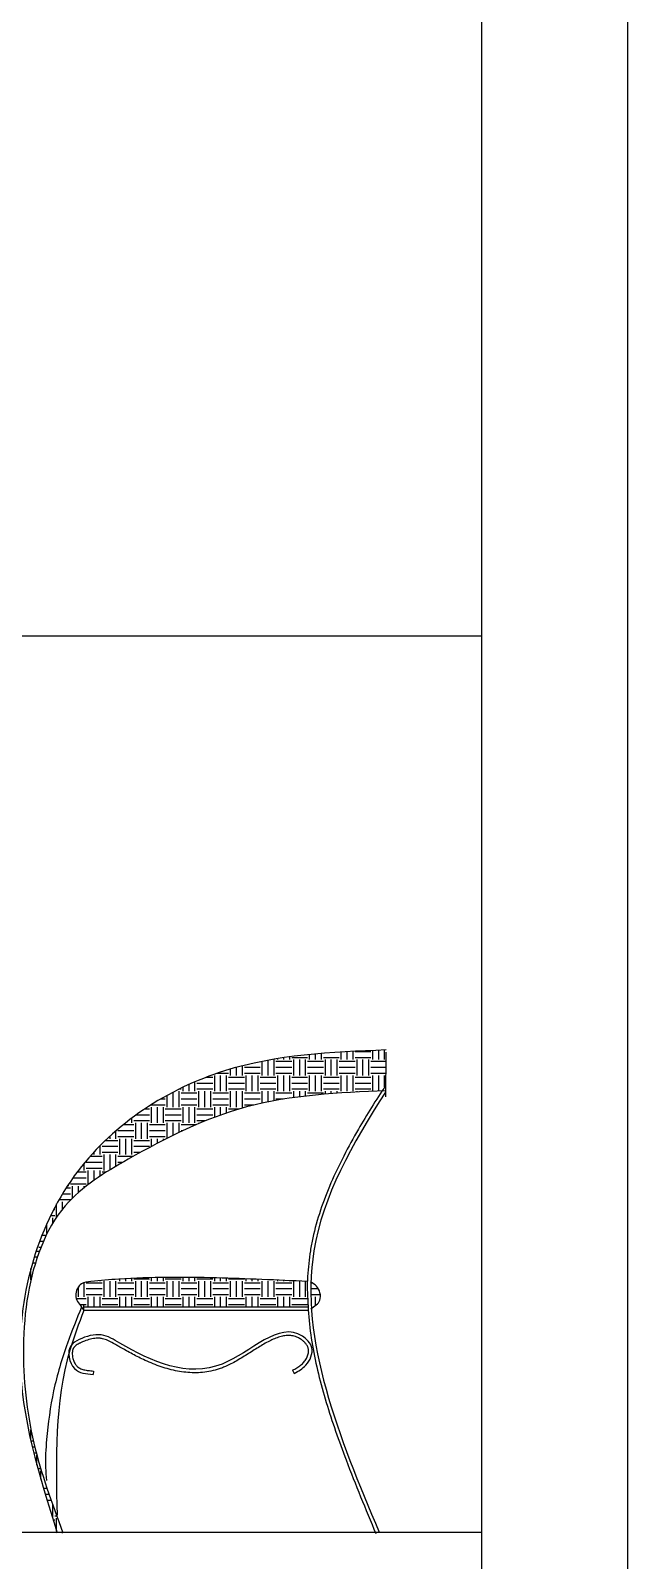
# Model space of a CAD drawing. Header units: inches. Extents: x 10 to 52.5, y 12.2 to 37.
# Drawn here: x 51.121 to 52.502, y 21.059 to 24.597 of the extents above; entities that cross this region are included whole.
import ezdxf

# ---------------------------------------------------------------- set-up
doc = ezdxf.new("R2010")
doc.units = ezdxf.units.IN
doc.header["$MEASUREMENT"] = 0
for name, color, linetype in [('02', 2, 'Continuous'), ('1', 1, 'Continuous'), ('kadrbm', 4, 'Continuous')]:
    doc.layers.add(name, color=color, linetype=linetype)

# ---------------------------------------------------------------- blocks, each defined once
blk = doc.blocks.new('kadrbm')
at = {"layer": 'kadrbm', "color": 4}
blk.add_lwpolyline([(0, 0), (0, 24.7972), (21, 24.7972), (21, 0), (0, 0)], close=True, dxfattribs=at)
blk.add_lwpolyline([(20.6631, 0.3257), (20.6631, 24.4603), (0.3369, 24.4603), (0.3369, 0.3257), (20.6631, 0.3257)], dxfattribs=at)

msp = doc.modelspace()

# ---------------------------------------------------------------- linework, layer by layer
at = {"layer": '02'}
for p, q in [((51.6932, 22.2175), (51.6932, 22.2199)), ((51.7069, 22.2175), (51.7069, 22.222)), ((51.7206, 22.2175), (51.7206, 22.2239)), ((51.7618, 22.222), (51.7252, 22.222)), ((51.7664, 22.2175), (51.7664, 22.2291)), ((51.7801, 22.2175), (51.7801, 22.2304)), ((51.7938, 22.2175), (51.7938, 22.2316)), ((51.8349, 22.222), (51.7984, 22.222)), ((51.8395, 22.2175), (51.8395, 22.2349)), ((51.8532, 22.2175), (51.8532, 22.2357)), ((51.8669, 22.2175), (51.8669, 22.2364)), ((51.9081, 22.2358), (51.8715, 22.2358)), ((51.9081, 22.222), (51.8715, 22.222)), ((51.9127, 22.2175), (51.9127, 22.2386)), ((51.9264, 22.2175), (51.9264, 22.2392)), ((51.9401, 22.2175), (51.9401, 22.2397)), ((51.9429, 22.2347), (51.9417, 22.1313)), ((51.5789, 22.1855), (51.5513, 22.1855)), ((51.5835, 22.1809), (51.5835, 22.1957)), ((51.5972, 22.1809), (51.5972, 22.1996)), ((51.6109, 22.1809), (51.6109, 22.2032)), ((51.6521, 22.1992), (51.6155, 22.1992)), ((51.6521, 22.1855), (51.6155, 22.1855)), ((51.6566, 22.1809), (51.6566, 22.2134)), ((51.6703, 22.1809), (51.6703, 22.216)), ((51.6841, 22.1809), (51.6841, 22.2175)), ((51.7252, 22.2129), (51.6886, 22.2129)), ((51.7252, 22.1992), (51.6886, 22.1992)), ((51.7252, 22.1855), (51.6886, 22.1855)), ((51.7298, 22.1809), (51.7298, 22.2175)), ((51.7435, 22.1809), (51.7435, 22.2175)), ((51.7572, 22.1809), (51.7572, 22.2175)), ((51.7984, 22.2129), (51.7618, 22.2129)), ((51.7984, 22.1992), (51.7618, 22.1992)), ((51.7984, 22.1855), (51.7618, 22.1855)), ((51.8029, 22.1809), (51.8029, 22.2175)), ((51.8166, 22.1809), (51.8166, 22.2175)), ((51.8304, 22.1809), (51.8304, 22.2175)), ((51.8715, 22.2129), (51.8349, 22.2129)), ((51.8715, 22.1992), (51.8349, 22.1992)), ((51.8715, 22.1855), (51.8349, 22.1855)), ((51.8761, 22.1809), (51.8761, 22.2175)), ((51.8898, 22.1809), (51.8898, 22.2175)), ((51.9035, 22.1809), (51.9035, 22.2175)), ((51.9425, 22.2129), (51.9081, 22.2129)), ((51.9424, 22.1992), (51.9081, 22.1992)), ((51.9422, 22.1855), (51.9081, 22.1855)), ((51.4692, 22.1489), (51.4638, 22.1489)), ((51.4737, 22.1443), (51.4737, 22.1537)), ((51.4875, 22.1443), (51.4875, 22.1601)), ((51.5012, 22.1443), (51.5012, 22.1661)), ((51.5423, 22.1626), (51.5057, 22.1626)), ((51.5423, 22.1489), (51.5057, 22.1489)), ((51.5423, 22.1763), (51.5262, 22.1763)), ((51.5469, 22.1443), (51.5469, 22.1809)), ((51.5606, 22.1443), (51.5606, 22.1809)), ((51.5743, 22.1443), (51.5743, 22.1809)), ((51.6155, 22.1763), (51.5789, 22.1763)), ((51.6155, 22.1626), (51.5789, 22.1626)), ((51.6155, 22.1489), (51.5789, 22.1489)), ((51.62, 22.1443), (51.62, 22.1809)), ((51.6338, 22.1443), (51.6338, 22.1809)), ((51.6475, 22.1443), (51.6475, 22.1809)), ((51.6886, 22.1763), (51.6521, 22.1763)), ((51.6886, 22.1626), (51.6521, 22.1626)), ((51.6886, 22.1489), (51.6521, 22.1489)), ((51.6932, 22.1443), (51.6932, 22.1809)), ((51.7069, 22.1443), (51.7069, 22.1809)), ((51.7206, 22.1443), (51.7206, 22.1809)), ((51.7618, 22.1763), (51.7252, 22.1763)), ((51.7618, 22.1626), (51.7252, 22.1626)), ((51.7618, 22.1489), (51.7252, 22.1489)), ((51.7664, 22.1443), (51.7664, 22.1809)), ((51.7801, 22.1443), (51.7801, 22.1809)), ((51.7938, 22.1443), (51.7938, 22.1809)), ((51.8349, 22.1763), (51.7984, 22.1763)), ((51.8349, 22.1626), (51.7984, 22.1626)), ((51.8349, 22.1489), (51.7984, 22.1489)), ((51.8395, 22.1443), (51.8395, 22.1809)), ((51.8532, 22.1443), (51.8532, 22.1809)), ((51.8669, 22.1443), (51.8669, 22.1809)), ((51.9081, 22.1763), (51.8715, 22.1763)), ((51.9081, 22.1626), (51.8715, 22.1626)), ((51.9081, 22.1489), (51.8715, 22.1489)), ((51.9127, 22.1443), (51.9127, 22.1809)), ((51.9264, 22.145), (51.9264, 22.1809)), ((51.9401, 22.1547), (51.9401, 22.1809)), ((51.4326, 22.126), (51.4213, 22.126)), ((51.4372, 22.1077), (51.4372, 22.135)), ((51.4509, 22.1077), (51.4509, 22.1423)), ((51.4646, 22.1077), (51.4646, 22.1443)), ((51.5057, 22.1397), (51.4692, 22.1397)), ((51.5057, 22.126), (51.4692, 22.126)), ((51.5103, 22.1077), (51.5103, 22.1443)), ((51.524, 22.1077), (51.524, 22.1443)), ((51.5378, 22.1077), (51.5378, 22.1443)), ((51.5789, 22.1397), (51.5423, 22.1397)), ((51.5789, 22.126), (51.5423, 22.126)), ((51.5835, 22.1077), (51.5835, 22.1443)), ((51.5972, 22.1077), (51.5972, 22.1443)), ((51.6109, 22.1077), (51.6109, 22.1443)), ((51.6521, 22.1397), (51.6155, 22.1397)), ((51.6521, 22.126), (51.6155, 22.126)), ((51.6566, 22.1168), (51.6566, 22.1443)), ((51.6703, 22.1197), (51.6703, 22.1443)), ((51.6841, 22.1223), (51.6841, 22.1443)), ((51.7252, 22.1397), (51.6886, 22.1397)), ((51.7056, 22.126), (51.6886, 22.126)), ((51.7298, 22.1296), (51.7298, 22.1443)), ((51.7435, 22.1314), (51.7435, 22.1443)), ((51.7572, 22.1331), (51.7572, 22.1443)), ((51.7984, 22.1397), (51.7618, 22.1397)), ((51.8029, 22.1376), (51.8029, 22.1443)), ((51.8166, 22.1387), (51.8166, 22.1443)), ((51.8304, 22.1397), (51.8304, 22.1443)), ((51.8761, 22.1425), (51.8761, 22.1443)), ((51.8898, 22.1432), (51.8898, 22.1443)), ((51.9035, 22.1439), (51.9035, 22.1443)), ((51.3549, 22.0712), (51.3549, 22.0821)), ((51.396, 22.0894), (51.3648, 22.0894)), ((51.396, 22.1032), (51.3847, 22.1032)), ((51.4326, 22.1123), (51.3987, 22.1123)), ((51.4006, 22.0712), (51.4006, 22.1077)), ((51.4143, 22.0712), (51.4143, 22.1077)), ((51.428, 22.0712), (51.428, 22.1077)), ((51.4692, 22.1032), (51.4326, 22.1032)), ((51.4692, 22.0894), (51.4326, 22.0894)), ((51.5057, 22.1123), (51.4692, 22.1123)), ((51.4737, 22.0712), (51.4737, 22.1077)), ((51.4875, 22.0712), (51.4875, 22.1077)), ((51.5012, 22.0712), (51.5012, 22.1077)), ((51.5423, 22.1032), (51.5057, 22.1032)), ((51.5423, 22.0894), (51.5057, 22.0894)), ((51.5789, 22.1123), (51.5423, 22.1123)), ((51.5469, 22.0842), (51.5469, 22.1077)), ((51.5606, 22.0892), (51.5606, 22.1077)), ((51.5743, 22.094), (51.5743, 22.1077)), ((51.6033, 22.1032), (51.5789, 22.1032)), ((51.6372, 22.1123), (51.6155, 22.1123)), ((51.3183, 22.0346), (51.3183, 22.0528)), ((51.3594, 22.0529), (51.3229, 22.0529)), ((51.3594, 22.0666), (51.3348, 22.0666)), ((51.3412, 22.0712), (51.3412, 22.0716)), ((51.396, 22.0757), (51.3594, 22.0757)), ((51.364, 22.0346), (51.364, 22.0712)), ((51.3777, 22.0346), (51.3777, 22.0712)), ((51.3914, 22.0346), (51.3914, 22.0712)), ((51.4326, 22.0666), (51.396, 22.0666)), ((51.4326, 22.0529), (51.396, 22.0529)), ((51.4692, 22.0757), (51.4326, 22.0757)), ((51.4372, 22.0358), (51.4372, 22.0712)), ((51.4509, 22.0425), (51.4509, 22.0712)), ((51.4646, 22.0491), (51.4646, 22.0712)), ((51.5032, 22.0666), (51.4692, 22.0666)), ((51.4726, 22.0529), (51.4692, 22.0529)), ((51.5251, 22.0757), (51.5057, 22.0757)), ((51.5103, 22.0696), (51.5103, 22.0712)), ((51.2817, 21.998), (51.2817, 22.0187)), ((51.3229, 22.0163), (51.2863, 22.0163)), ((51.3229, 22.03), (51.2932, 22.03)), ((51.3046, 22.0346), (51.3046, 22.0406)), ((51.3594, 22.0392), (51.3229, 22.0392)), ((51.3274, 21.998), (51.3274, 22.0346)), ((51.3412, 21.998), (51.3412, 22.0346)), ((51.3549, 21.998), (51.3549, 22.0346)), ((51.396, 22.03), (51.3594, 22.03)), ((51.396, 22.0163), (51.3594, 22.0163)), ((51.4326, 22.0392), (51.396, 22.0392)), ((51.4006, 22.0169), (51.4006, 22.0346)), ((51.4143, 22.0241), (51.4143, 22.0346)), ((51.428, 22.0311), (51.428, 22.0346)), ((51.2451, 21.9614), (51.2451, 21.9784)), ((51.2863, 21.9797), (51.2497, 21.9797)), ((51.2863, 21.9934), (51.258, 21.9934)), ((51.268, 21.998), (51.268, 22.0044)), ((51.3229, 22.0026), (51.2863, 22.0026)), ((51.2909, 21.9614), (51.2909, 21.998)), ((51.3046, 21.9626), (51.3046, 21.998)), ((51.3183, 21.9709), (51.3183, 21.998)), ((51.3577, 21.9934), (51.3229, 21.9934)), ((51.3335, 21.9797), (51.3229, 21.9797)), ((51.3742, 22.0026), (51.3594, 22.0026)), ((51.364, 21.9969), (51.364, 21.998)), ((51.2497, 21.9431), (51.2182, 21.9431)), ((51.2497, 21.9569), (51.2282, 21.9569)), ((51.2863, 21.966), (51.2497, 21.966)), ((51.2543, 21.9287), (51.2543, 21.9614)), ((51.268, 21.9387), (51.268, 21.9614)), ((51.2817, 21.9481), (51.2817, 21.9614)), ((51.2953, 21.9569), (51.2863, 21.9569)), ((51.2131, 21.9066), (51.1943, 21.9066)), ((51.2131, 21.9203), (51.2028, 21.9203)), ((51.2086, 21.9249), (51.2086, 21.9291)), ((51.2497, 21.9294), (51.2131, 21.9294)), ((51.2177, 21.8973), (51.2177, 21.9249)), ((51.2314, 21.9101), (51.2314, 21.9249)), ((51.2451, 21.9216), (51.2451, 21.9249)), ((51.1766, 21.87), (51.1739, 21.87)), ((51.1811, 21.8532), (51.1811, 21.8837)), ((51.2131, 21.8929), (51.1863, 21.8929)), ((51.1949, 21.8719), (51.1949, 21.8883)), ((51.2086, 21.8878), (51.2086, 21.8883)), ((51.1583, 21.8151), (51.1583, 21.8376)), ((51.1766, 21.8563), (51.167, 21.8563)), ((51.172, 21.8389), (51.172, 21.8517)), ((51.1771, 21.8471), (51.1766, 21.8471)), ((51.1504, 21.7968), (51.1416, 21.7968)), ((51.1567, 21.8106), (51.1469, 21.8106)), ((51.1363, 21.7603), (51.1291, 21.7603)), ((51.14, 21.774), (51.1335, 21.774)), ((51.1354, 21.7786), (51.1354, 21.7795)), ((51.1446, 21.7831), (51.14, 21.7831)), ((51.1217, 21.7085), (51.1217, 21.7347)), ((51.1318, 21.7465), (51.125, 21.7465)), ((51.2314, 21.6688), (51.2314, 21.6921)), ((51.2451, 21.6688), (51.2451, 21.7021)), ((51.2863, 21.7008), (51.2497, 21.7008)), ((51.2817, 21.7054), (51.2817, 21.7065)), ((51.2909, 21.6688), (51.2909, 21.7054)), ((51.3046, 21.6688), (51.3046, 21.7054)), ((51.3183, 21.6688), (51.3183, 21.7054)), ((51.3594, 21.7008), (51.3229, 21.7008)), ((51.3274, 21.7054), (51.3274, 21.7101)), ((51.3412, 21.7054), (51.3412, 21.711)), ((51.3549, 21.7054), (51.3549, 21.7117)), ((51.396, 21.71), (51.3594, 21.71)), ((51.364, 21.6688), (51.364, 21.7054)), ((51.3777, 21.6688), (51.3777, 21.7054)), ((51.3914, 21.6688), (51.3914, 21.7054)), ((51.4326, 21.7008), (51.396, 21.7008)), ((51.4006, 21.7054), (51.4006, 21.7134)), ((51.4143, 21.7054), (51.4143, 21.7136)), ((51.428, 21.7054), (51.428, 21.7138)), ((51.4692, 21.71), (51.4326, 21.71)), ((51.4372, 21.6688), (51.4372, 21.7054)), ((51.4509, 21.6688), (51.4509, 21.7054)), ((51.4646, 21.6688), (51.4646, 21.7054)), ((51.5057, 21.7008), (51.4692, 21.7008)), ((51.4737, 21.7054), (51.4737, 21.7139)), ((51.4875, 21.7054), (51.4875, 21.7138)), ((51.5012, 21.7054), (51.5012, 21.7136)), ((51.5423, 21.71), (51.5057, 21.71)), ((51.5103, 21.6688), (51.5103, 21.7054)), ((51.524, 21.6688), (51.524, 21.7054)), ((51.5378, 21.6688), (51.5378, 21.7054)), ((51.5789, 21.7008), (51.5423, 21.7008)), ((51.5469, 21.7054), (51.5469, 21.7127)), ((51.5606, 21.7054), (51.5606, 21.7124)), ((51.5743, 21.7054), (51.5743, 21.712)), ((51.6155, 21.71), (51.5789, 21.71)), ((51.5835, 21.6688), (51.5835, 21.7054)), ((51.5972, 21.6688), (51.5972, 21.7054)), ((51.6109, 21.6688), (51.6109, 21.7054)), ((51.6521, 21.7008), (51.6155, 21.7008)), ((51.62, 21.7054), (51.62, 21.7104)), ((51.6338, 21.7054), (51.6338, 21.7099)), ((51.6475, 21.7054), (51.6475, 21.7094)), ((51.6566, 21.6688), (51.6566, 21.7054)), ((51.6703, 21.6688), (51.6703, 21.7054)), ((51.6841, 21.6688), (51.6841, 21.7054)), ((51.7252, 21.7008), (51.6886, 21.7008)), ((51.6932, 21.7054), (51.6932, 21.7075)), ((51.7069, 21.7054), (51.7069, 21.7069)), ((51.7206, 21.7054), (51.7206, 21.7063)), ((51.7298, 21.6688), (51.7298, 21.7054)), ((51.7435, 21.6688), (51.7435, 21.7053)), ((51.7572, 21.6688), (51.7572, 21.7047)), ((51.7731, 21.7008), (51.7694, 21.7008)), ((51.2497, 21.6643), (51.2269, 21.6643)), ((51.2863, 21.6871), (51.2497, 21.6871)), ((51.2863, 21.6734), (51.2497, 21.6734)), ((51.2543, 21.6454), (51.2543, 21.6688)), ((51.268, 21.6454), (51.268, 21.6688)), ((51.2817, 21.6454), (51.2817, 21.6688)), ((51.3229, 21.6643), (51.2863, 21.6643)), ((51.3594, 21.6871), (51.3229, 21.6871)), ((51.3594, 21.6734), (51.3229, 21.6734)), ((51.3274, 21.6454), (51.3274, 21.6688)), ((51.3412, 21.6454), (51.3412, 21.6688)), ((51.3549, 21.6454), (51.3549, 21.6688)), ((51.396, 21.6643), (51.3594, 21.6643)), ((51.4326, 21.6871), (51.396, 21.6871)), ((51.4326, 21.6734), (51.396, 21.6734)), ((51.4006, 21.6454), (51.4006, 21.6688)), ((51.4143, 21.6454), (51.4143, 21.6688)), ((51.428, 21.6454), (51.428, 21.6688)), ((51.4692, 21.6643), (51.4326, 21.6643)), ((51.5057, 21.6871), (51.4692, 21.6871)), ((51.5057, 21.6734), (51.4692, 21.6734)), ((51.4737, 21.6454), (51.4737, 21.6688)), ((51.4875, 21.6454), (51.4875, 21.6688)), ((51.5012, 21.6454), (51.5012, 21.6688)), ((51.5423, 21.6643), (51.5057, 21.6643)), ((51.5789, 21.6871), (51.5423, 21.6871)), ((51.5789, 21.6734), (51.5423, 21.6734)), ((51.5469, 21.6454), (51.5469, 21.6688)), ((51.5606, 21.6454), (51.5606, 21.6688)), ((51.5743, 21.6454), (51.5743, 21.6688)), ((51.6155, 21.6643), (51.5789, 21.6643)), ((51.6521, 21.6871), (51.6155, 21.6871)), ((51.6521, 21.6734), (51.6155, 21.6734)), ((51.62, 21.6454), (51.62, 21.6688)), ((51.6338, 21.6454), (51.6338, 21.6688)), ((51.6475, 21.6454), (51.6475, 21.6688)), ((51.6886, 21.6643), (51.6521, 21.6643)), ((51.7252, 21.6871), (51.6886, 21.6871)), ((51.7252, 21.6734), (51.6886, 21.6734)), ((51.6932, 21.6454), (51.6932, 21.6688)), ((51.7069, 21.6454), (51.7069, 21.6688)), ((51.7206, 21.6454), (51.7206, 21.6688)), ((51.7618, 21.6643), (51.7252, 21.6643)), ((51.7869, 21.6871), (51.7692, 21.6871)), ((51.7913, 21.6734), (51.7693, 21.6734)), ((51.7801, 21.6487), (51.7801, 21.6688)), ((51.2497, 21.6505), (51.2348, 21.6505)), ((51.2387, 21.6454), (51.2441, 21.6373)), ((51.2441, 21.6373), (51.2441, 21.6507)), ((51.7629, 21.6454), (51.2441, 21.6454)), ((51.7634, 21.6373), (51.2441, 21.6373)), ((51.3229, 21.6505), (51.2863, 21.6505)), ((51.396, 21.6505), (51.3594, 21.6505)), ((51.4692, 21.6505), (51.4326, 21.6505)), ((51.5423, 21.6505), (51.5057, 21.6505)), ((51.6155, 21.6505), (51.5789, 21.6505)), ((51.6886, 21.6505), (51.6521, 21.6505)), ((51.7618, 21.6505), (51.7252, 21.6505)), ((51.2663, 21.4974), (51.2656, 21.4893)), ((51.7271, 21.4991), (51.731, 21.492)), ((51.1217, 21.3396), (51.1217, 21.3615)), ((51.1274, 21.3351), (51.1217, 21.3351)), ((51.1306, 21.3214), (51.1249, 21.3214)), ((51.1341, 21.3076), (51.1282, 21.3076)), ((51.1354, 21.2799), (51.1354, 21.3028)), ((51.1404, 21.2848), (51.14, 21.2848)), ((51.1444, 21.2711), (51.14, 21.2711)), ((51.1446, 21.2469), (51.1446, 21.2665)), ((51.1591, 21.2253), (51.1508, 21.2253)), ((51.1637, 21.2116), (51.1549, 21.2116)), ((51.1685, 21.1979), (51.159, 21.1979)), ((51.172, 21.1568), (51.172, 21.1881)), ((51.1767, 21.175), (51.1766, 21.175)), ((51.1817, 21.1613), (51.1766, 21.1613)), ((51.1766, 21.1522), (51.1732, 21.1522)), ((51.1811, 21.1269), (51.1811, 21.1568)), ((51.1949, 21.1222), (51.1949, 21.1256))]:
    msp.add_line(p, q, dxfattribs=at)
for points in [[(51.9435, 22.2399), (51.5696, 22.1915), (51.2306, 21.9601), (51.0961, 21.527), (51.1822, 21.1235)], [(51.9435, 22.1457), (51.6207, 22.1081), (51.3463, 21.987), (51.201, 21.8794), (51.115, 21.675), (51.1042, 21.5539), (51.1284, 21.3306), (51.1957, 21.1235)], [(51.7691, 21.6412), (51.7902, 21.6615), (51.7821, 21.6938), (51.7688, 21.7033)], [(51.2387, 21.6454), (51.2064, 21.562), (51.1741, 21.4517), (51.158, 21.3387), (51.1553, 21.2741), (51.158, 21.2445)], [(51.731, 21.492), (51.7579, 21.5109), (51.7713, 21.5512), (51.7498, 21.5781), (51.5642, 21.5135), (51.3275, 21.562), (51.2844, 21.5808), (51.2333, 21.57), (51.2145, 21.5566), (51.2226, 21.5028), (51.2656, 21.4893)]]:
    msp.add_spline(points, degree=3, dxfattribs=at)
for points, knots in [([(51.9419, 22.1574), (51.9201, 22.1239), (51.899, 22.0902), (51.8555, 22.0154), (51.8339, 21.9741), (51.7977, 21.8904), (51.7832, 21.8481), (51.7717, 21.7953), (51.7698, 21.7855), (51.7667, 21.7659), (51.7654, 21.756), (51.7622, 21.7264), (51.7606, 21.7045), (51.7622, 21.6454), (51.7653, 21.6002), (51.7806, 21.5129), (51.7916, 21.4689), (51.8183, 21.3805), (51.8339, 21.3361), (51.8725, 21.2349), (51.8961, 21.1781), (51.9197, 21.1213)], [80.485123, 80.485123, 80.485123, 80.485123, 179.26559, 179.26559, 298.775984, 298.775984, 418.286377, 418.286377, 445.337923, 445.337923, 472.389468, 472.389468, 526.492558, 526.492558, 643.023361, 643.023361, 759.554163, 759.554163, 876.084966, 876.084966, 1024.471032, 1024.471032, 1024.471032, 1024.471032]), ([(51.9417, 22.1422), (51.8646, 22.0225), (51.6862, 21.7033), (51.8348, 21.3463), (51.9272, 21.1244)], [91.065872, 91.065872, 91.065872, 91.065872, 444.32979, 1024.471032, 1024.471032, 1024.471032, 1024.471032]), ([(51.7617, 21.7045), (51.6912, 21.7077), (51.5461, 21.7142), (51.3771, 21.7152), (51.2752, 21.7059), (51.2344, 21.7022), (51.2192, 21.6707), (51.2322, 21.6538), (51.2387, 21.6454)], [0.482196, 0.482196, 0.482196, 0.482196, 183.208548, 379.378658, 435.617528, 454.873977, 480.982236, 507.090496, 507.090496, 507.090496, 507.090496]), ([(51.7271, 21.4991), (51.7305, 21.501), (51.7338, 21.5028), (51.74, 21.5065), (51.743, 21.5085), (51.7472, 21.5117), (51.7486, 21.513), (51.7511, 21.5154), (51.7522, 21.5166), (51.7544, 21.5192), (51.7555, 21.5205), (51.7583, 21.5246), (51.7599, 21.5275), (51.7623, 21.5333), (51.7632, 21.5362), (51.7641, 21.5412), (51.7642, 21.5432), (51.764, 21.5461), (51.7639, 21.547), (51.7636, 21.5488), (51.7634, 21.5498), (51.7628, 21.5517), (51.7625, 21.5526), (51.7611, 21.5555), (51.76, 21.5574), (51.7573, 21.5611), (51.7557, 21.5629), (51.7522, 21.5662), (51.7503, 21.5678), (51.7472, 21.5702), (51.7459, 21.5711), (51.7434, 21.5726), (51.7422, 21.5733), (51.7384, 21.5753), (51.7359, 21.5763), (51.73, 21.5783), (51.7265, 21.579), (51.7194, 21.5797), (51.7157, 21.5796), (51.7083, 21.5789), (51.7044, 21.5782), (51.6965, 21.5761), (51.6925, 21.5748), (51.6805, 21.5701), (51.6723, 21.5661), (51.6556, 21.5568), (51.647, 21.5515), (51.6296, 21.5405), (51.6207, 21.5348), (51.6027, 21.5238), (51.5935, 21.5185), (51.5801, 21.5117), (51.5759, 21.5098), (51.5685, 21.5066), (51.5654, 21.5053), (51.559, 21.5029), (51.5558, 21.5019), (51.5462, 21.499), (51.5398, 21.4974), (51.5204, 21.4938), (51.5074, 21.493), (51.4815, 21.4938), (51.4687, 21.4954), (51.4433, 21.5008), (51.4307, 21.5044), (51.406, 21.5132), (51.3938, 21.5184), (51.3769, 21.5262), (51.3721, 21.5286), (51.3579, 21.5358), (51.3485, 21.5408), (51.3353, 21.5482), (51.3314, 21.5504), (51.3261, 21.5534), (51.3247, 21.5543), (51.3207, 21.5566), (51.3181, 21.5581), (51.3112, 21.562), (51.307, 21.5644), (51.2986, 21.5684), (51.2944, 21.5701), (51.2884, 21.5718), (51.2865, 21.5723), (51.2836, 21.5728), (51.2826, 21.5729), (51.2807, 21.5731), (51.2797, 21.5732), (51.2768, 21.5733), (51.2748, 21.5733), (51.2684, 21.5729), (51.2639, 21.5722), (51.2547, 21.5699), (51.25, 21.5683), (51.2438, 21.5658), (51.2422, 21.5652), (51.2397, 21.5641), (51.2387, 21.5636), (51.237, 21.5628), (51.2362, 21.5625), (51.2346, 21.5617), (51.2338, 21.5613), (51.2316, 21.5602), (51.2302, 21.5594), (51.2273, 21.5577), (51.226, 21.5567), (51.2235, 21.5548), (51.2225, 21.5538), (51.2213, 21.5522), (51.2209, 21.5518), (51.2203, 21.5507), (51.22, 21.5502), (51.219, 21.5482), (51.2184, 21.5466), (51.2176, 21.5431), (51.2173, 21.5411), (51.2171, 21.5371), (51.2172, 21.535), (51.2177, 21.5308), (51.2181, 21.5286), (51.2194, 21.5235), (51.2204, 21.5207), (51.223, 21.5153), (51.2245, 21.5129), (51.2267, 21.5102), (51.2273, 21.5095), (51.2284, 21.5083), (51.2289, 21.5078), (51.2301, 21.5069), (51.2306, 21.5064), (51.2324, 21.5051), (51.2337, 21.5043), (51.2364, 21.5029), (51.2379, 21.5023), (51.2424, 21.5007), (51.2457, 21.4999), (51.2528, 21.4987), (51.2565, 21.4983), (51.2624, 21.4977), (51.2643, 21.4975), (51.2663, 21.4974)], [0, 0, 0, 0, 10.059274, 10.059274, 20.118548, 20.118548, 25.602855, 25.602855, 30.514055, 30.514055, 35.425254, 35.425254, 44.550403, 44.550403, 53.675553, 53.675553, 60.435645, 60.435645, 63.602714, 63.602714, 67.15624, 67.15624, 70.709767, 70.709767, 77.741875, 77.741875, 84.773984, 84.773984, 91.806093, 91.806093, 96.250455, 96.250455, 100.694818, 100.694818, 109.583543, 109.583543, 121.77686, 121.77686, 133.970177, 133.970177, 146.163495, 146.163495, 158.356812, 158.356812, 181.710623, 181.710623, 205.064434, 205.064434, 228.418245, 228.418245, 251.772056, 251.772056, 262.222714, 262.222714, 270.090031, 270.090031, 277.957348, 277.957348, 293.691982, 293.691982, 325.802797, 325.802797, 357.913613, 357.913613, 390.024429, 390.024429, 422.135244, 422.135244, 435.022299, 435.022299, 460.796408, 460.796408, 471.828462, 471.828462, 475.799183, 475.799183, 483.197088, 483.197088, 496.04184, 496.04184, 508.886592, 508.886592, 515.112469, 515.112469, 518.180437, 518.180437, 521.248405, 521.248405, 527.384341, 527.384341, 540.529558, 540.529558, 553.674776, 553.674776, 558.129252, 558.129252, 560.826815, 560.826815, 563.099122, 563.099122, 565.371429, 565.371429, 569.916042, 569.916042, 575.224639, 575.224639, 580.533235, 580.533235, 582.998993, 582.998993, 585.464751, 585.464751, 591.391744, 591.391744, 597.318737, 597.318737, 603.24573, 603.24573, 609.172723, 609.172723, 617.427302, 617.427302, 625.68188, 625.68188, 628.50538, 628.50538, 631.066787, 631.066787, 633.628194, 633.628194, 638.751008, 638.751008, 643.873823, 643.873823, 653.680126, 653.680126, 663.486429, 663.486429, 668.264275, 668.264275, 668.264275, 668.264275])]:
    msp.add_open_spline(points, degree=3, knots=knots, dxfattribs=at)
at = {"layer": '02', "end_tangent": (0.270745, -0.962651)}
msp.add_spline([(51.2441, 21.6373), (51.2118, 21.5458), (51.1822, 21.1638)], degree=3, dxfattribs=at)
at = {"layer": '1'}
for p, q in [((32.3342, 23.1977), (52.1649, 23.1977)), ((32.3342, 21.1244), (52.1649, 21.1244))]:
    msp.add_line(p, q, dxfattribs=at)

# ---------------------------------------------------------------- block references
at = {"layer": 'kadrbm'}
msp.add_blockref('kadrbm', (31.5018, 12.2106), dxfattribs=at)

doc.saveas('drawing.dxf')
